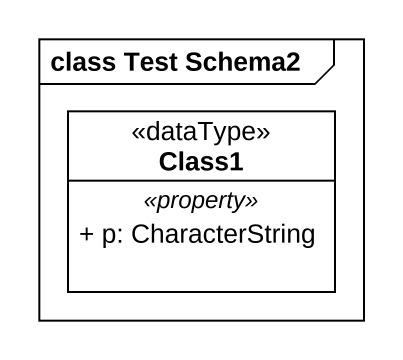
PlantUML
@startuml
mainframe class Test Schema2
hide circle
hide empty members
skinparam classAttributeIconSize 0
class Class1 <<dataType>> {
  .. <<property>> ..
  + p: CharacterString
}
@enduml
